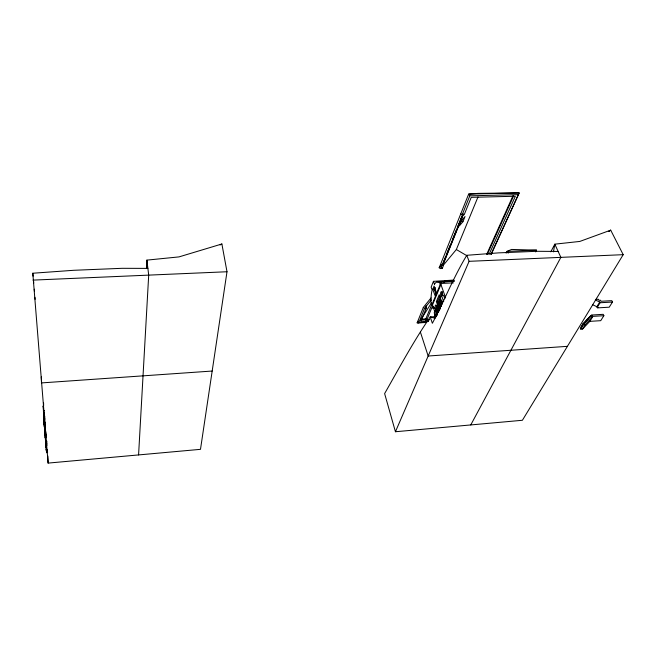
<?xml version="1.0" encoding="UTF-8"?>
<svg xmlns="http://www.w3.org/2000/svg" width="656" height="656" viewBox="0 0 656 656"><rect width="100%" height="100%" fill="white"/><g stroke="black" fill="none" stroke-linecap="round" stroke-linejoin="round"><path stroke-width="0.98" d="M45.379 434.657L45.461 435.518L45.461 434.723M46.724 441.931L46.592 440.594M46.01 446.064C46.125 447.212 45.797 441.668 46.068 445.645M44.92 431.919L44.862 430.68L44.936 431.435M45.436 438.733L45.207 434.616M44.124 417.085L44.157 419.684L43.886 415.002M146.46 268.165L146.887 260.12L178.998 256.898L221.884 243.983L227.001 271.748L200.49 449.335L48.101 463.095L32.8 273.232L73.661 270.297L122.106 268.312L147.887 268.394M138.58 454.928L148.699 275.126L146.887 260.12L146.969 268.156M43.624 404.252L43.526 403.046L43.624 405.875M553.467 251.879L554.812 244.163L579.814 241.433L610.695 230.158L623.2 254.676L522.397 420.275L395.437 431.738L384.621 393.584C399.348 367.778 413.37 341.53 430.246 316.963L436.142 316.61M428.68 320.046A0.984 0.541 -18 0 0 427.622 320.636A0.984 0.541 -18 0 0 428.04 321.227L428.032 321.579M452.911 280.128L433.444 281.35L431.148 287.115L432.124 289.968A21.869 8.118 86.7 0 0 430.984 302.572L431.82 305.04L432.493 304.999L440.914 284.458L440.233 284.491L431.82 305.04M431.049 297.931L423.317 307.426L417.15 322.842L426.72 322.498M443.464 265.483L441.759 265.565L440.455 264.671L442.964 264.114L443.464 265.483L442.242 268.501L440.545 268.575L439.184 267.763L468.655 194.102L478.068 193.381L519.175 192.905L491.18 254.479M418.676 322.973L424.612 308.222L426.236 308.131L425.752 306.057L426.392 306.024L431.336 299.931M440.545 268.575L441.759 265.565M460.766 213.905L462.16 214.815L469.803 195.824L468.655 194.102L519.175 192.905L490.844 254.577M442.472 264.499L445.531 256.906M446.293 255.004L450.114 245.516M452.41 239.817L456.609 229.379M457.371 227.476L459.282 222.728M460.045 220.834L461.955 216.086M432.812 289.189L434.092 286.008L436.289 292.338L434.994 295.512L432.812 289.189L434.674 289.091L435.313 287.508M442.57 264.581L463.005 213.84M442.669 265.057L463.185 214.127M425.252 308.853L426.392 306.024M443.136 264.483L463.267 214.569M426.236 308.131L420.742 321.719L427.737 321.301M462.209 219.145L461.521 220.851L462.947 221.679L465.022 216.546L461.365 220.842L459.29 225.976L462.947 221.679M440.906 282.736L441.25 281.916L440.66 281.727A21.853 8.151 86.7 0 0 438.938 281.826M443.013 265.606L456.346 249.534L477.994 196.939M427.72 319.849C426.572 323.383 427.671 318.094 429.713 319.734M445.342 280.489L444.014 282.236L445.219 280.784M438.618 308.099L436.371 301.571L439.217 294.692L440.52 298.439M438.536 304.302L437.568 301.506L439.709 296.348M437.396 309.886L435.379 310.001L434.198 312.838L435.732 317.34M444.784 298.742L443.546 295.216L441.496 295.323L440.266 298.267L442.144 303.654M435.395 310.345L435.945 310.542L435.395 310.345L440.209 298.792L440.684 298.767M435.469 310.575L440.209 298.792M436.904 308.632L436.01 310.772L436.904 308.632C436.068 307.352 435.067 313.83 437.216 314.7M436.716 308.066L437.208 307.508L436.584 307.492L437.134 307.689M438.11 305.753L437.208 307.91L438.11 305.753C435.707 303.097 438.626 314.601 438.298 311.1L439.479 308.927M437.913 305.188C438.643 302.252 441.439 316.233 438.413 304.63M438.134 304.646L438.684 305.015L439.389 302.277L438.413 305.032M439.118 302.293L439.618 301.735L438.987 301.711L439.545 301.916M440.504 300.661L439.618 302.129L440.537 299.948C438.741 298.71 439.922 306.475 440.898 306.606M435.863 310.321L437.954 305.302M438.257 304.581L440.381 299.497M438.684 305.015L439.389 302.277M436.142 310.87C437.257 308.664 435.256 312.42 438.134 311.411M436.502 310.017L437.142 311.092L436.576 309.837L437.314 309.001L437.322 310.944L436.937 308.984M438.7 307.459C437.773 307.418 440.766 309.599 437.339 308.017C438.06 305.45 438.577 310.296 437.773 306.975L438.511 306.131L438.528 308.082L438.134 306.106M438.544 305.13C439.741 302.892 437.527 306.696 440.561 305.647L440.184 304.556L439.545 305.434M439.553 305.343L438.979 304.081L439.34 303.211L440.102 304.327L439.463 305.212L439.454 303.244L439.463 305.212M439.75 302.236C440.274 299.653 441.98 304.72 441.127 301.653M440.684 302.301L441.053 301.424L440.668 300.333L440.684 302.301L440.561 300.3L440.192 301.178L440.848 302.252L440.832 300.284L440.848 302.252M436.847 309.821L437.199 308.968L437.216 310.911L436.576 309.837M437.97 307.139L437.339 308.017M438.044 306.959L438.405 306.098L438.421 308.049L437.773 306.975M439.627 305.163L439.34 303.211M435.412 313.806L434.346 316.856L435.117 315.011M435.24 315.028L434.616 317.037L435.338 315.315M436.871 311.395L436.519 312.248L437.142 311.379L436.142 311.157L437.142 311.379M437.413 310.108L437.052 310.96L437.044 309.017L437.683 310.091L437.322 310.944M437.716 309.386C439.487 308.484 435.953 309.025 438.347 308.517M438.618 307.229L438.257 308.099L438.241 306.139L438.889 307.221L438.528 308.082M438.921 306.508C439.479 303.49 438.634 308.115 438.815 305.409M440.496 302.744C439.43 304.499 440.906 301.809 440.028 302.506M436.953 311.616L437.347 313.584L437.331 311.641L436.593 312.469L437.224 311.6L437.24 313.552L436.863 312.461M437.765 310.321L437.404 311.174M438.257 308.787L438.274 310.739L438.905 309.87L438.167 310.706L437.79 309.616L438.536 308.779M439.651 307.82L439.635 305.86L439.651 307.82L438.995 306.737L439.364 305.876L439.487 307.869L439.471 305.909L439.848 307L439.487 307.869M440.578 302.965L440.98 304.958L440.963 302.99L440.217 303.843L440.848 302.957L440.865 304.925L440.488 303.826M440.955 302.285L441.053 301.424M440.184 304.556L439.282 305.36L438.905 304.269M435.838 315.979L435.182 317.529L434.92 316.733M437.437 312.748L437.076 313.601L437.06 311.657L437.708 312.732L437.347 313.584M437.782 312.551L438.142 311.698M439.348 308.828L438.987 309.689M439.922 306.819L439.545 305.729L440.561 305.934L439.922 306.819L440.693 306.04M441.07 304.097L440.701 304.966L440.693 302.998L441.34 304.081M441.144 303.917C442.948 302.974 439.356 303.58 441.783 303.023M437.396 313.24L438.274 311.797M439.635 308.976L440.422 306.049L440.619 306.623M439.75 309.32L439.487 309.156C445.416 294.077 440.414 304.523 440.971 306.426M438.282 312.026L439.184 309.878M442.119 303.695L441.931 303.351M438.356 312.256L439.266 310.108M440.479 307.221L439.569 309.386L437.987 305.007M439.422 301.563L441.127 306.475L442.013 303.58L440.414 299.193M442.275 303.334L440.988 300.046M395.437 431.738L469.097 261.318L466.793 255.291L498.732 252.863L537.166 251.289L558.149 251.445M486.678 254.364L513.058 195.636M487.31 254.389L513.591 195.996M488.974 254.61L515.354 196.251L471.229 197.341L464.186 214.758L462.16 214.815M506.17 253.126L506.998 251.363L511.639 249.436L536.575 250.166L535.69 251.912M550.819 251.814L554.812 244.163L560.864 257.365L470.762 424.94M591.507 315.487L590.728 315.536L591.212 316.586L589.646 316.676L590.121 317.725L588.555 317.824L589.039 318.873L587.473 318.972L587.948 320.021L586.382 320.12L586.858 321.169L585.283 321.268L585.767 322.326L584.193 322.424L584.668 323.482L583.094 323.58L580.33 328.098L580.806 329.156L582.553 329.041L589.81 321.358L592.598 316.84L591.507 315.487L591.794 315.019L603.225 314.322L603.873 315.7L600.732 320.677L589.81 321.358M581.888 326.188L584.193 322.424M583.906 323.531L585.283 321.268M580.806 329.156L583.569 324.646L585.324 324.531L592.598 316.84M584.537 323.129L586.382 320.12M585.16 322.736L587.473 318.972M587.169 320.079L588.555 317.824M588.26 318.939L589.646 316.676M589.801 317.045L590.728 315.536M582.553 329.041L585.324 324.531M597.05 306.483L597.698 307.869L597.993 307.385L597.206 307.434L596.87 306.713L599.748 302.031L595.369 300.013M597.206 307.434L600.092 302.752L612.483 302.047L611.818 300.661L601.019 301.276L600.519 300.227L598.936 300.317L598.444 299.267L596.862 299.357L596.361 298.308M592.147 316.873L592.434 316.397L603.873 315.7M535.78 251.437L536.575 250.166L506.998 251.363L508.211 253.183M612.483 302.047L609.235 307.197L597.698 307.869M418.249 321.112L417.15 322.842L424.178 322.416M421.619 318.349L431.492 302.859M466.793 255.291C453.657 276.963 444.243 300.842 432.361 323.277L430.246 316.963L435.125 318.275M439.184 267.763L440.455 266.229M433.6 307.328L433.928 308.361M428.073 320.71L428.073 321.342M609.063 231.363L610.695 230.158L608.94 231.191M220.113 244.975L221.884 243.983M433.928 307.525L433.509 307.943L433.936 308.033M46.264 449.639L47.314 449.549L47.388 450.418L46.338 450.508L45.994 443.071L46.232 445.916M46.445 451.787L47.494 451.697L47.56 452.558L46.519 452.648L46.322 448.884M46.806 443.308L45.74 443.399L45.813 444.202L46.871 444.112L46.74 441.545M46.912 444.661L45.854 444.752L46.117 447.753L46.084 446.113M45.772 441.152L45.92 445.547L46.978 445.457M45.969 434.215L44.887 434.305L44.961 435.231L46.043 435.141L45.879 432.296M46.264 436.773L45.198 436.863L45.264 437.675L46.338 437.585M45.789 431.509L44.706 431.599L44.657 431.066L45.74 430.976M45.084 422.374L43.993 422.456L43.911 421.472L45.002 421.382M45.108 422.62L44.009 422.702L44.091 423.62L45.182 423.538M44.731 416.035L44.862 419.635L43.763 419.717L43.608 414.387L44.214 425.129L45.272 424.678M45.395 426.129L45.469 427.04L44.378 427.13L44.305 426.22L45.395 426.129L45.33 424.342M44.657 431.066L44.501 427.712L45.584 427.63M43.681 418.725L44.78 418.635M44.952 420.176L43.862 420.266L43.706 416.576M44.493 410.713L43.403 410.795L43.468 411.665M212.175 371.042L41.484 382.915L41.287 376.888M567.407 346.335L428.163 356.019L420.381 332.026M435.272 316.774L434.805 316.799L435.346 316.996M421.07 319.21L426.138 318.914M421.3 319.595L426.384 319.3M420.455 320.185L426.564 319.825M438.634 309.886L438.61 308.599M437.79 309.616L438.421 308.738L438.438 310.69M437.511 312.568L437.404 311.461M440.775 302.432L440.119 301.358M437.659 302.974L439.651 302.859M438.487 304.45L437.782 304.614L438.331 304.81M440.561 305.647L439.905 304.564M440.283 299.021L440.758 298.997M437.101 301.366L440.463 301.161M436.371 301.571L437.568 301.506M444.588 280.85L454.378 280.383M441.176 281.891L454.018 281.268M434.452 284.196A21.869 8.118 86.7 0 1 439.364 282.006L454.1 281.293M453.444 282.859L440.578 283.49L445.613 297.775M32.997 280.112L227.001 271.748M469.097 261.318L623.2 254.676M469.803 195.824L518.06 194.652M440.766 302.818L441.513 303.039M438.544 305.417L439.282 305.647M439.545 305.729L440.291 305.95M437.339 308.295L438.077 308.525M438.339 308.607L439.077 308.845M437.117 309.665L437.191 309.689A2.403 0.886 86.6 0 1 436.338 307.869A2.403 0.886 86.6 0 1 436.527 305.434M437.134 311.477L437.872 311.715M592.516 304.704L596.87 306.713M456.346 249.534L466.637 255.561M423.317 307.426L424.612 308.222M599.748 302.031L600.092 302.752M591.794 315.019L592.434 316.397M583.094 323.58L583.569 324.646M441.75 267.123L442.242 268.501M439.364 282.006L440.233 284.491M441.496 295.323L443.718 301.678M441.644 303.138L441.849 303.712M441.037 302.801L441.422 303.9M433.444 281.35L434.444 284.212M439.692 301.547L439.889 302.121M434.674 289.091L436.232 293.609M439.192 302.113L440.783 306.491M434.452 289.501L435.773 293.314M439.815 305.712L440.201 306.803M439.208 308.943L439.405 309.517M437.281 307.328L437.478 307.894M437.609 308.287L437.987 309.378M437.208 307.508L438.397 310.969M437.011 307.344L437.208 307.91M436.789 307.885L438.274 312.207M437.495 310.329L437.864 311.428M436.092 310.19L436.281 310.755M436.412 311.141L436.789 312.231M435.822 310.206L437.298 314.519M435.379 310.001L437.208 315.364M432.165 304.04L434.797 311.772M43.378 408.237L43.534 411.468M44.132 417.085L44.28 419.512M44.944 427.868L44.887 427.097L44.944 428.704M32.8 273.232L33.095 276.184M45.289 436.232L45.461 439.807L45.412 437.29L45.559 439.192M43.731 413.747L43.878 416.568L43.796 413.313M44.28 420.619L44.182 419.069L44.288 421.513M33.587 281.112L33.751 283.138M34.268 289.206L34.44 291.231M34.957 297.299L35.129 299.316M44.182 413.214L44.247 414.059M43.271 406.95L43.23 405.793L43.37 408.106M43.468 409.278L43.804 414.904M43.583 410.73L43.657 411.591M46.141 441.75L46.223 442.685L46.158 441.234M45.485 434.567L45.592 436.502L45.559 435.551M43.665 413.985L43.23 406.449M44.633 425.662L44.706 426.498M44.772 427.31L44.838 428.138L44.706 425.277M45.6 438.036L45.535 437.232L45.592 438.995M44.616 427.589L44.534 426.63L44.961 435.231M44.501 427.712L44.706 431.599M45.01 434.69L45.1 435.65L45.092 434.485M46.084 434.6L46.174 435.559L46.182 435.141M45.28 436.092L45.182 434.436M45.936 441.34L46.051 442.562L46.043 440.914L46.133 441.537M46.174 445.235L46.24 448.138L45.879 442.874L45.895 444.178M44.944 427.22L44.805 425.613L44.92 429.032M45.977 443.94L46.027 444.743M45.461 439.282C45.764 443.891 45.305 436.01 45.584 439.635M45.494 440.02L45.649 442.21L45.641 441.045M46.232 444.022L46.084 441.086M46.068 441.447L46.125 443.62M44.288 418.774L43.665 413.149M43.46 409.451L43.485 409.91M45.92 444.866L45.953 445.596M44.903 432.681L44.936 433.419M43.993 417.003C43.936 414.436 44.108 419.922 44.05 417.314M44.305 426.22L44.173 422.644L44.214 425.129M44.378 427.13L43.87 417.618L44.091 423.62M47.847 455.977L48.101 463.095M45.51 435.469L45.551 436.691M45.649 440.758L45.813 444.202M45.108 434.206L45.264 437.675M44.231 412.616L44.296 414.633M46.428 448.975L46.519 452.648M46.297 448.778L46.338 450.508M43.747 418.938L43.763 419.717M44.731 430.172L44.715 428.827L44.813 431.976M440.963 302.99L440.98 304.958M440.561 300.3L440.578 302.268M439.725 303.236L439.741 305.196M439.364 305.876L439.372 307.836M438.151 308.755L438.167 310.706M441.111 296.233A2.444 0.91 87 0 1 440.578 293.47A2.444 0.91 87 0 1 441.39 291.699L441.554 291.748A2.444 0.91 87 0 1 442.333 295.397M436.88 307.869A2.403 0.886 86.6 0 0 436.043 305.032L435.887 304.983A2.403 0.886 86.6 0 0 435.092 307.106A2.403 0.886 86.6 0 0 435.92 309.73L436.076 309.78A2.403 0.886 86.6 0 0 436.806 308.648M442.054 295.618A2.444 0.918 87 0 1 442.439 291.674M433.296 307.795A1 0.558 -18.4 0 1 433.304 307.049M433.96 308.148A1 0.558 -18.4 0 1 433.403 307.328M427.999 321.473A0.984 0.541 -18 0 1 427.999 320.612M428.286 320.456A0.984 0.541 -18 0 1 428.77 320.317M437.831 282.424A21.853 8.151 86.7 0 1 438.38 282.072M431.91 304.056L425.432 319.874L426.056 321.752L432.55 305.942L431.91 304.056M433.239 306.45L432.755 307.992L433.239 306.45"/></g></svg>
